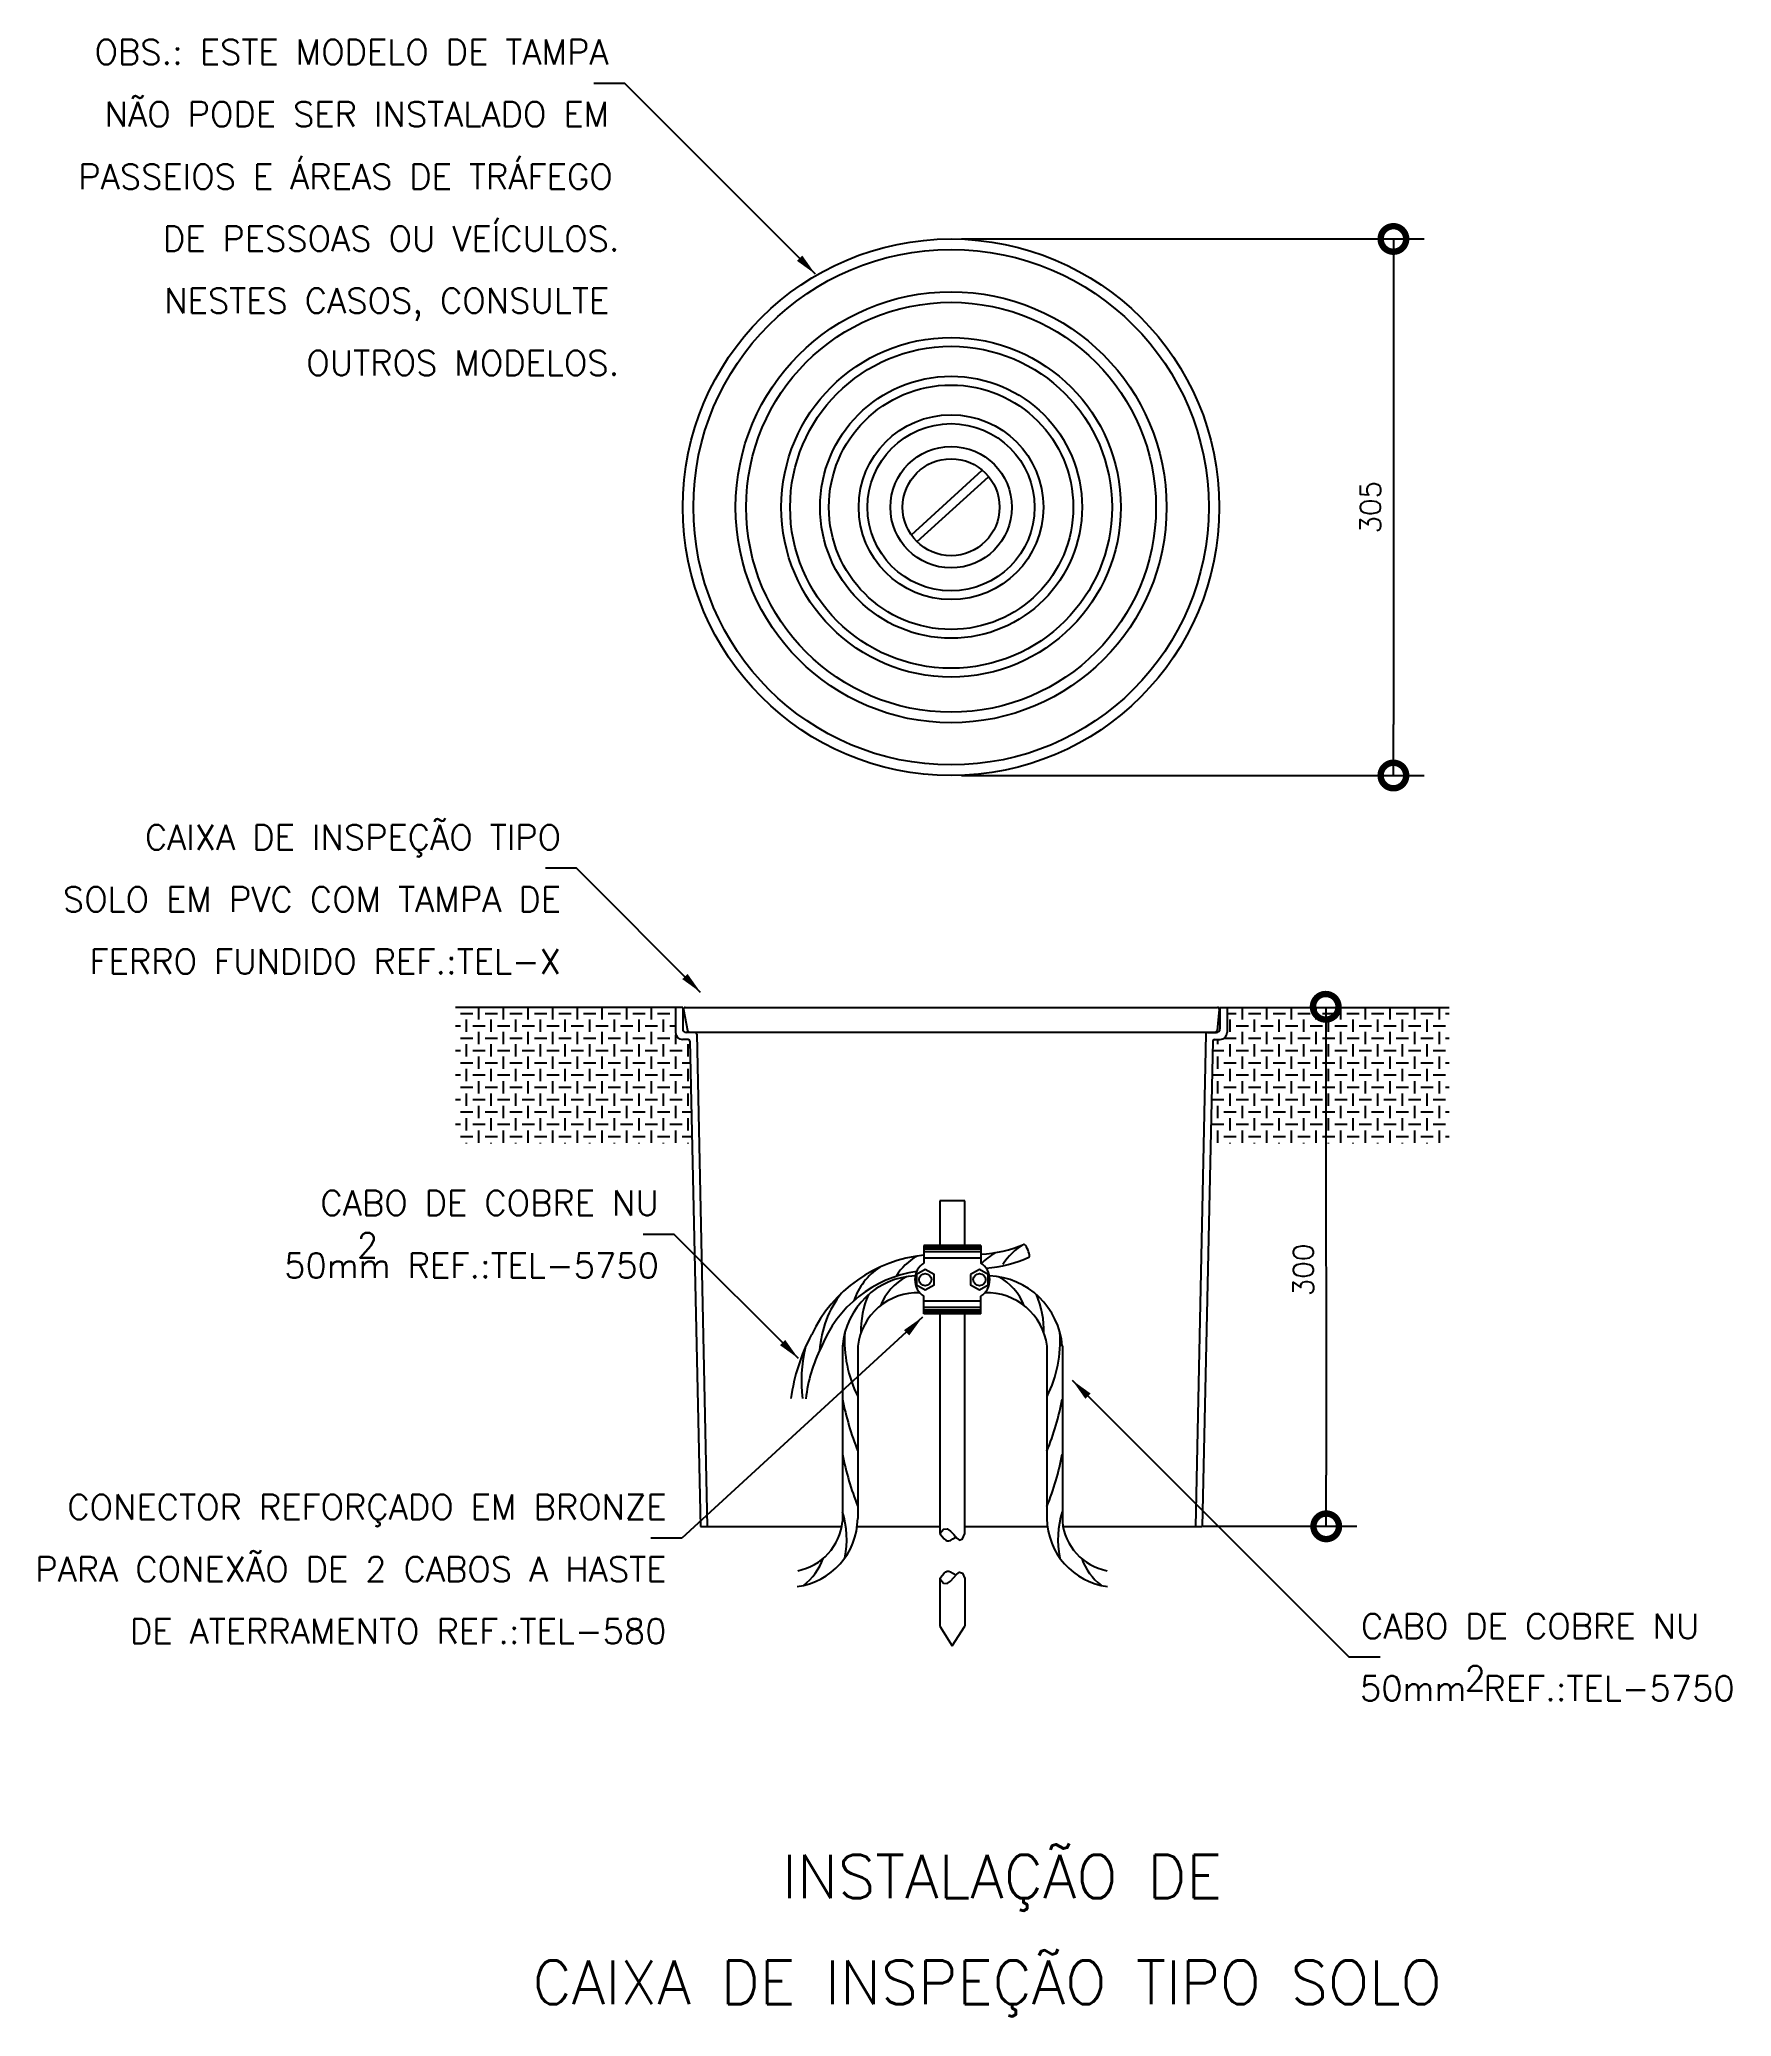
# Model space of a CAD drawing. Header units: millimetres. Extents: x -6620.8 to -6607.2, y -4779.6 to -4763.7.
import ezdxf
from ezdxf.enums import TextEntityAlignment as Align

# ---------------------------------------------------------------- set-up
doc = ezdxf.new("R2010")
doc.units = ezdxf.units.MM
doc.header["$LTSCALE"] = 10
doc.layers.add('Termotécnica', color=7, linetype='Continuous')
doc.styles.add('80CL', font='romans.shx', dxfattribs={"height": 20})
doc.styles.add('r140', font='romans.shx')
doc.styles.add('r80', font='romans.shx')
pattern_1 = [(0, (-6626.75777, -4773.50956), (0.09915014, 0.09915014), [0.0991501, -0.0991501]), (90, (-6626.7082, -4773.459985), (-0.09915014, 0.09915014), [0.0991501, -0.0991501])]

# ---------------------------------------------------------------- blocks, each defined once
blk = doc.blocks.new('_DOTSMALL')
at = {"color": 0, "linetype": 'ByBlock'}
blk.add_line((0, 0), (-1, 0), dxfattribs=at)
at = {"linetype": 'ByBlock', "const_width": 0.5}
blk.add_lwpolyline([(-0.0625, 0, 1), (0.0625, 0, 1)], format="xyb", close=True, dxfattribs=at)

msp = doc.modelspace()

# ---------------------------------------------------------------- hatches: boundary and pattern name
at = {"layer": 'Termotécnica', "linetype": 'ByBlock'}
h = msp.add_hatch(dxfattribs=at)
h.set_pattern_fill('CHECKERED', color=1, scale=0.09915, style=0)
h.set_pattern_definition(pattern_1)
h.paths.add_polyline_path([(-6615.572, -4772.575), (-6615.59, -4771.75, 0.40797), (-6615.604, -4771.736), (-6615.649, -4771.736, -0.414214), (-6615.706, -4771.68), (-6615.706, -4771.478), (-6617.477, -4771.478), (-6617.477, -4772.575)])
h = msp.add_hatch(dxfattribs=at)
h.set_pattern_fill('CHECKERED', color=1, scale=0.09915, style=0)
h.set_pattern_definition(pattern_1)
h.paths.add_polyline_path([(-6611.398, -4772.575), (-6609.476, -4772.575), (-6609.476, -4771.478), (-6611.264, -4771.478), (-6611.264, -4771.68, -0.414214), (-6611.321, -4771.736), (-6611.366, -4771.736, 0.40797), (-6611.38, -4771.75)])

# ---------------------------------------------------------------- linework, layer by layer
at = {"layer": 'Termotécnica', "color": 2}
for p, q in [((-6616.115, -4764.039), (-6616.365, -4764.039)), ((-6614.58, -4765.574), (-6616.115, -4764.039)), ((-6616.503, -4770.358), (-6616.753, -4770.358)), ((-6615.504, -4771.357), (-6616.503, -4770.358)), ((-6615.706, -4771.478), (-6617.477, -4771.478)), ((-6615.643, -4771.495), (-6615.609, -4771.665)), ((-6615.629, -4771.478), (-6611.342, -4771.478)), ((-6611.328, -4771.494), (-6611.344, -4771.664)), ((-6611.264, -4771.478), (-6609.476, -4771.478)), ((-6615.595, -4771.677), (-6611.358, -4771.677)), ((-6615.716, -4773.306), (-6615.966, -4773.306)), ((-6614.716, -4774.305), (-6615.716, -4773.306)), ((-6613.717, -4773.971), (-6615.654, -4775.75)), ((-6612.511, -4774.48), (-6610.281, -4776.71)), ((-6615.654, -4775.75), (-6615.904, -4775.75)), ((-6610.031, -4776.71), (-6610.281, -4776.71))]:
    msp.add_line(p, q, dxfattribs=at)
at = {"layer": 'Termotécnica', "color": 1, "linetype": 'ByBlock'}
for p, q in [((-6613.404, -4765.291), (-6609.678, -4765.291)), ((-6609.925, -4765.703), (-6609.925, -4769.2)), ((-6613.404, -4769.611), (-6609.678, -4769.611)), ((-6610.47, -4771.885), (-6610.466, -4775.244)), ((-6611.46, -4775.656), (-6610.219, -4775.656))]:
    msp.add_line(p, q, dxfattribs=at)
at = {"layer": 'Termotécnica', "color": 1}
for p, q in [((-6613.807, -4767.672), (-6613.236, -4767.153)), ((-6613.761, -4767.728), (-6613.185, -4767.205)), ((-6613.247, -4773.411), (-6613.706, -4773.411)), ((-6613.247, -4773.424), (-6613.706, -4773.424)), ((-6613.247, -4773.447), (-6613.706, -4773.447)), ((-6613.247, -4773.496), (-6613.706, -4773.496)), ((-6613.247, -4773.844), (-6613.706, -4773.844)), ((-6613.247, -4773.893), (-6613.706, -4773.893)), ((-6613.247, -4773.916), (-6613.706, -4773.916)), ((-6613.247, -4773.929), (-6613.706, -4773.929))]:
    msp.add_line(p, q, dxfattribs=at)
at = {"layer": 'Termotécnica', "color": 5, "ltscale": 10}
for p, q in [((-6615.648, -4771.478), (-6615.706, -4771.478)), ((-6615.706, -4771.478), (-6615.706, -4771.68)), ((-6615.648, -4771.478), (-6615.648, -4771.651)), ((-6611.322, -4771.478), (-6611.322, -4771.651)), ((-6611.322, -4771.478), (-6611.264, -4771.478)), ((-6611.264, -4771.478), (-6611.264, -4771.68)), ((-6615.549, -4771.68), (-6615.62, -4771.68)), ((-6615.535, -4771.694), (-6615.45, -4775.658)), ((-6611.436, -4771.694), (-6611.52, -4775.658)), ((-6611.422, -4771.68), (-6611.35, -4771.68)), ((-6615.604, -4771.736), (-6615.649, -4771.736)), ((-6615.59, -4771.75), (-6615.506, -4775.658)), ((-6611.38, -4771.75), (-6611.464, -4775.658)), ((-6611.366, -4771.736), (-6611.321, -4771.736))]:
    msp.add_line(p, q, dxfattribs=at)
at = {"layer": 'Termotécnica', "color": 2, "ltscale": 10}
for p, q in [((-6613.375, -4773.034), (-6613.578, -4773.034)), ((-6613.578, -4773.034), (-6613.578, -4773.396)), ((-6613.375, -4773.396), (-6613.375, -4773.034)), ((-6613.578, -4773.944), (-6613.578, -4775.714)), ((-6613.375, -4775.714), (-6613.375, -4773.944)), ((-6614.362, -4774.204), (-6614.362, -4775.618)), ((-6614.239, -4774.205), (-6614.239, -4775.593)), ((-6612.715, -4774.205), (-6612.715, -4775.593)), ((-6612.591, -4774.204), (-6612.591, -4775.618)), ((-6615.506, -4775.658), (-6614.367, -4775.658)), ((-6614.243, -4775.658), (-6613.578, -4775.658)), ((-6613.375, -4775.658), (-6612.71, -4775.658)), ((-6612.586, -4775.658), (-6611.464, -4775.658)), ((-6613.578, -4776.076), (-6613.578, -4776.46)), ((-6613.375, -4776.076), (-6613.375, -4776.46)), ((-6613.578, -4776.46), (-6613.477, -4776.617)), ((-6613.477, -4776.617), (-6613.375, -4776.46))]:
    msp.add_line(p, q, dxfattribs=at)
at = {"layer": 'Termotécnica', "color": 3}
for p, q in [((-6613.706, -4773.396), (-6613.706, -4773.537)), ((-6613.247, -4773.396), (-6613.706, -4773.396)), ((-6613.247, -4773.396), (-6613.247, -4773.537)), ((-6613.706, -4773.944), (-6613.706, -4773.803)), ((-6613.247, -4773.944), (-6613.247, -4773.803)), ((-6613.247, -4773.944), (-6613.706, -4773.944))]:
    msp.add_line(p, q, dxfattribs=at)
at = {"layer": 'Termotécnica', "color": 2}
for points in [[(-6613.766, -4773.629), (-6613.766, -4773.711), (-6613.695, -4773.752), (-6613.624, -4773.711), (-6613.624, -4773.629), (-6613.695, -4773.588)], [(-6613.33, -4773.629), (-6613.33, -4773.711), (-6613.259, -4773.752), (-6613.188, -4773.711), (-6613.188, -4773.629), (-6613.259, -4773.588)]]:
    msp.add_lwpolyline(points, close=True, dxfattribs=at)
at = {"layer": 'Termotécnica', "color": 2, "ltscale": 10}
for points in [[(-6613.578, -4775.714), (-6613.548, -4775.678), (-6613.519, -4775.675), (-6613.492, -4775.694), (-6613.466, -4775.723), (-6613.442, -4775.751), (-6613.418, -4775.767), (-6613.396, -4775.758), (-6613.375, -4775.714)], [(-6613.578, -4775.714), (-6613.559, -4775.739), (-6613.543, -4775.757), (-6613.53, -4775.768), (-6613.518, -4775.774), (-6613.505, -4775.774), (-6613.491, -4775.769), (-6613.472, -4775.758), (-6613.448, -4775.744)], [(-6613.578, -4776.076), (-6613.559, -4776.052), (-6613.543, -4776.034), (-6613.53, -4776.023), (-6613.518, -4776.017), (-6613.505, -4776.017), (-6613.491, -4776.022), (-6613.472, -4776.032), (-6613.448, -4776.047)], [(-6613.578, -4776.076), (-6613.548, -4776.113), (-6613.519, -4776.116), (-6613.492, -4776.097), (-6613.466, -4776.068), (-6613.442, -4776.04), (-6613.418, -4776.024), (-6613.396, -4776.033), (-6613.375, -4776.076)]]:
    msp.add_lwpolyline(points, dxfattribs=at)
at = {"layer": 'Termotécnica', "color": 2}
for centre, radius in [((-6613.487, -4767.451), 2.16), ((-6613.487, -4767.451), 2.075), ((-6613.487, -4767.451), 1.735), ((-6613.487, -4767.451), 1.65), ((-6613.487, -4767.451), 1.367), ((-6613.487, -4767.451), 1.296), ((-6613.487, -4767.451), 1.055), ((-6613.487, -4767.451), 0.984), ((-6613.487, -4767.451), 0.744), ((-6613.487, -4767.451), 0.673), ((-6613.487, -4767.451), 0.489), ((-6613.487, -4767.451), 0.39), ((-6613.695, -4773.67), 0.0492), ((-6613.259, -4773.67), 0.0492)]:
    msp.add_circle(centre, radius, dxfattribs=at)
for centre, start, end in [((-6615.629, -4771.492), 90, 191.3189), ((-6611.342, -4771.492), 354.7318, 90), ((-6615.595, -4771.662), 191.3189, 270), ((-6611.358, -4771.662), 270, 354.7318)]:
    msp.add_arc(centre, 0.0142, start, end, dxfattribs=at)
at = {"layer": 'Termotécnica', "color": 5, "ltscale": 10}
for centre, radius, start, end in [((-6615.649, -4771.68), 0.0567, 180, 270), ((-6615.62, -4771.651), 0.0283, 180, 270), ((-6615.549, -4771.694), 0.0142, 1.224, 90), ((-6611.422, -4771.694), 0.0142, 90, 178.776), ((-6611.35, -4771.651), 0.0283, 270, 0), ((-6611.321, -4771.68), 0.0567, 270, 0), ((-6615.604, -4771.751), 0.0142, 1.224, 90), ((-6611.366, -4771.751), 0.0142, 90, 178.776)]:
    msp.add_arc(centre, radius, start, end, dxfattribs=at)
at = {"layer": 'Termotécnica', "color": 2, "ltscale": 10}
for centre, radius, start, end in [((-6613.29, -4772.487), 0.979, 272.4866, 293.6489), ((-6613.026, -4773.498), 0.172, 3.7059, 41.5339), ((-6613.593, -4774.592), 1.124, 95.7504, 154.7116), ((-6613.622, -4774.573), 0.979, 98.2967, 158.6002), ((-6613.309, -4772.459), 1.124, 275.291, 293.8497), ((-6613.749, -4774.253), 0.614, 92.34, 175.4685), ((-6613.753, -4774.264), 0.489, 88.0223, 173.0449), ((-6613.2, -4774.264), 0.489, 6.9551, 91.9777), ((-6613.204, -4774.253), 0.614, 4.5315, 87.66), ((-6613.272, -4774.828), 1.518, 151.8618, 172.43), ((-6613.458, -4774.762), 1.206, 153.1028, 173.6375), ((-6614.797, -4775.587), 0.558, 277.2155, 359.3933), ((-6614.805, -4775.576), 0.445, 280.7204, 354.6819), ((-6612.157, -4775.587), 0.558, 180.6067, 262.7845), ((-6612.148, -4775.576), 0.445, 185.3181, 259.2796)]:
    msp.add_arc(centre, radius, start, end, dxfattribs=at)
at = {"layer": 'Termotécnica', "color": 1}
for centre, radius, start, end in [((-6612.91, -4773.854), 0.457, 118.936, 136.7056), ((-6612.679, -4773.785), 0.457, 118.936, 148.8339), ((-6613.764, -4774.017), 0.537, 123.7063, 160.7562), ((-6613.539, -4773.88), 0.457, 118.936, 148.8339), ((-6613.628, -4774.052), 0.461, 118.3697, 158.14), ((-6614.047, -4773.272), 0.477, 306.1198, 306.2366), ((-6613.325, -4774.052), 0.461, 21.86, 61.6303), ((-6613.718, -4774.291), 0.829, 141.8183, 176.4428), ((-6613.451, -4774.089), 0.763, 156.9112, 180.9586), ((-6613.502, -4774.089), 0.763, 359.0414, 23.0888), ((-6613.426, -4774.491), 1.266, 167.7151, 186.2066), ((-6613.333, -4774.158), 1.012, 176.4221, 206.5174), ((-6613.62, -4774.158), 1.012, 333.4826, 3.5779), ((-6612.051, -4774.18), 2.354, 191.0516, 201.7027), ((-6614.902, -4774.18), 2.354, 338.2973, 348.9484), ((-6612.051, -4774.625), 2.354, 191.0516, 201.7027), ((-6614.902, -4774.625), 2.354, 338.2973, 348.9484), ((-6615.06, -4775.763), 0.733, 348.5244, 17.7747), ((-6611.894, -4775.763), 0.733, 162.2253, 191.4756), ((-6614.967, -4775.755), 0.477, 307.9768, 340.2359), ((-6611.986, -4775.755), 0.477, 199.7641, 232.0232)]:
    msp.add_arc(centre, radius, start, end, dxfattribs=at)
at = {"layer": 'Termotécnica', "color": 3}
for centre, start, end in [((-6613.618, -4773.67), 123.6125, 236.3875), ((-6613.336, -4773.67), 303.6125, 56.3875)]:
    msp.add_arc(centre, 0.16, start, end, dxfattribs=at)
at = {"layer": 'Termotécnica', "color": 2}
for points in [[(-6614.685, -4765.425), (-6614.728, -4765.467), (-6614.58, -4765.574)], [(-6615.609, -4771.208), (-6615.652, -4771.25), (-6615.504, -4771.357)], [(-6613.866, -4774.076), (-6613.824, -4774.119), (-6613.717, -4773.971)], [(-6614.822, -4774.156), (-6614.864, -4774.198), (-6614.716, -4774.305)], [(-6612.406, -4774.629), (-6612.363, -4774.587), (-6612.511, -4774.48)]]:
    msp.add_solid(points, dxfattribs=at)

# ---------------------------------------------------------------- block references
at = {"layer": 'Termotécnica', "color": 2, "xscale": 0.4114393632807151, "yscale": 0.4114393632807151, "zscale": 0.4114393632807232}
for p, rotation in [((-6609.925, -4765.291), 90), ((-6609.925, -4769.611), 270)]:
    msp.add_blockref('_DOTSMALL', p, dxfattribs=dict(at, rotation=rotation))
at = {"layer": 'Termotécnica', "color": 2, "linetype": 'ByBlock', "xscale": 0.4114393632807151, "yscale": 0.4114393632807151, "zscale": 0.4114393632807232}
for p, rotation in [((-6610.47, -4771.473), 90), ((-6610.466, -4775.656), 270)]:
    msp.add_blockref('_DOTSMALL', p, dxfattribs=dict(at, rotation=rotation))

# ---------------------------------------------------------------- texts
at = {"layer": 'Termotécnica', "color": 2, "style": 'r80'}
for s, p in [('OBS.: ESTE MODELO DE TAMPA', (-6616.245, -4763.885)), ('NÃO PODE SER INSTALADO EM', (-6616.24, -4764.386)), ('PASSEIOS E ÁREAS DE TRÁFEGO', (-6616.212, -4764.889)), ('DE PESSOAS OU VEÍCULOS.', (-6616.157, -4765.388)), ('NESTES CASOS, CONSULTE', (-6616.24, -4765.888)), ('OUTROS MODELOS.', (-6616.159, -4766.389)), ('CAIXA DE INSPEÇÃO TIPO', (-6616.628, -4770.208)), ('SOLO EM PVC COM TAMPA DE', (-6616.628, -4770.708)), ('FERRO FUNDIDO REF.:TEL-X', (-6616.628, -4771.208)), ('CABO DE COBRE NU', (-6615.84, -4773.153)), ('50mm REF.:TEL-5750', (-6615.84, -4773.656)), ('CONECTOR REFORÇADO EM BRONZE', (-6615.778, -4775.6)), ('PARA CONEXÃO DE 2 CABOS A HASTE', (-6615.779, -4776.101)), ('DE ATERRAMENTO REF.:TEL-580', (-6615.779, -4776.6))]:
    msp.add_text(s, height=0.2, dxfattribs=at).set_placement(p, align=Align.RIGHT)
for s, p in [('2', (-6618.272, -4773.493)), ('CABO DE COBRE NU', (-6610.186, -4776.56)), ('2', (-6609.352, -4776.98)), ('50mm REF.:TEL-5750', (-6610.194, -4777.06))]:
    msp.add_text(s, height=0.2, dxfattribs=at).set_placement(p)
at = {"layer": 'Termotécnica', "color": 5, "style": 'r140'}
for s, p in [(' INSTALAÇÃO DE', (-6613.197, -4778.756)), ('CAIXA DE INSPEÇÃO TIPO SOLO', (-6613.197, -4779.607))]:
    msp.add_text(s, height=0.35, dxfattribs=at).set_placement(p, align=Align.BOTTOM_CENTER)
at = {"layer": 'Termotécnica', "color": 1, "linetype": 'ByBlock', "char_height": 0.1646, "attachment_point": 5, "rotation": 90, "style": '80CL'}
for s, insert in [('305', (-6610.11, -4767.451)), ('300', (-6610.651, -4773.592))]:
    msp.add_mtext(s, dxfattribs=dict(at, insert=insert))

doc.saveas('drawing.dxf')
